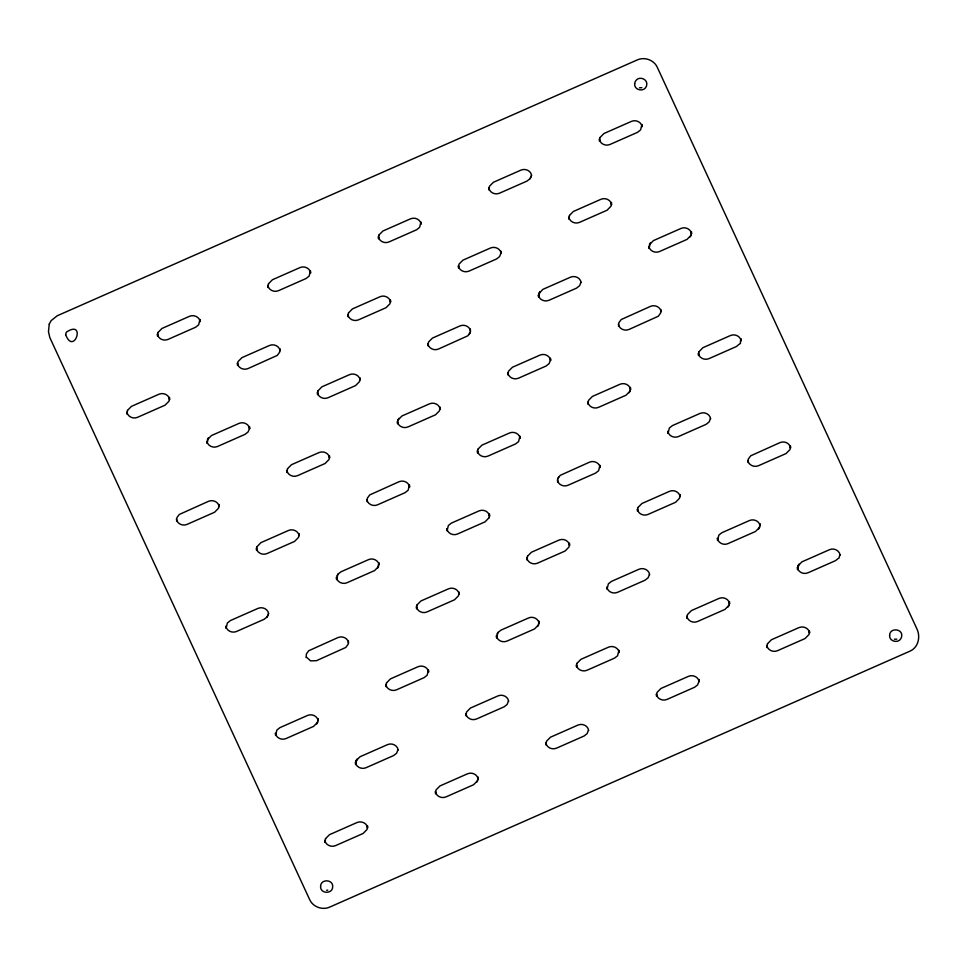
<?xml version="1.0" encoding="UTF-8"?>
<svg xmlns="http://www.w3.org/2000/svg" width="967" height="967" viewBox="0 0 967 967"><rect width="100%" height="100%" fill="white"/><g stroke="black" fill="none" stroke-linecap="round" stroke-linejoin="round"><path stroke-width="1.45" d="M377.601 568.258L378.931 562.782L379.161 565.006C378.448 560.28 372.791 557.645 368.572 559.615L340.952 571.799L337.87 574.253L336.589 579.608L336.371 577.384C337.012 582.025 342.511 584.697 346.948 582.763L374.58 570.578L378.617 566.42M397.993 749.691L396.603 753.245L393.593 755.565L365.973 767.75C361.525 769.672 356.013 767.012 355.373 762.371L355.602 764.595L356.932 759.107L356.001 760.799M690.994 235.38L691.393 231.584L691.623 233.821C690.909 229.082 685.252 226.471 681.034 228.43L653.414 240.614L649.377 244.784L650.392 242.935L649.05 248.422L648.833 246.198C649.473 250.852 654.985 253.499 659.421 251.577L687.041 239.393L691.079 235.235L690.112 236.939M839.948 554.756C837.857 560.413 841.314 555.687 835.548 560.642L807.928 572.815C803.48 574.736 797.98 572.077 797.34 567.436L797.557 569.66L798.899 564.172L797.956 565.864M397.981 420.004L397.582 423.788L397.352 421.564C397.993 426.217 403.493 428.865 407.941 426.955L435.573 414.77L439.526 410.757L439.925 406.962L440.142 409.186C439.502 404.544 434.014 401.885 429.566 403.807L401.934 415.991L397.896 420.162L398.924 418.324M508.485 700.954L507.095 704.508L504.073 706.841L476.453 719.025C472.017 720.935 466.505 718.276 465.876 713.634L466.094 715.858L466.493 712.075L470.445 708.049L498.065 695.877C502.502 693.943 508.013 696.603 508.654 701.256M588.492 730.109L587.078 733.675L584.08 736.008L556.448 748.192C551.988 750.102 546.5 747.455 545.859 742.801L546.089 745.037L546.488 741.242L550.441 737.229L578.061 725.032C582.521 723.123 588.009 725.782 588.661 730.436M649.473 574.313L648.144 577.746L645.062 580.188L617.442 592.372C613.005 594.294 607.481 591.647 606.853 586.993L607.071 589.217L608.352 583.85L611.434 581.409L639.054 569.225C643.49 567.303 649.002 569.962 649.643 574.616M157.996 332.479L157.597 336.274L157.367 334.05C158.008 338.704 163.52 341.363 167.956 339.441L195.588 327.257L198.658 324.803L199.927 319.448L200.157 321.673C199.516 317.019 194.004 314.36 189.58 316.282L161.948 328.466L157.911 332.636M599.951 137.556L599.552 141.339L599.322 139.115C599.975 143.769 605.475 146.428 609.923 144.506L637.543 132.322L640.613 129.868L641.895 124.513L642.112 126.737C641.472 122.084 635.972 119.424 631.536 121.346L603.916 133.531L599.866 137.701M630.001 391.2L630.411 387.404L630.629 389.641C629.988 384.987 624.501 382.328 620.04 384.237L592.42 396.422L588.468 400.447L588.069 404.23L587.839 402.006C588.48 406.66 593.98 409.307 598.428 407.397L626.048 395.201L630.085 391.043L629.13 392.759M257.004 546.645L256.593 550.441L256.376 548.204C257.004 552.858 262.516 555.517 266.965 553.595L294.584 541.411L298.537 537.398L298.936 533.603L299.166 535.839C298.525 531.185 293.025 528.526 288.577 530.436L260.957 542.62L256.92 546.802M268.5 613.429L267.17 616.873L264.088 619.315L236.468 631.499C232.032 633.433 226.52 630.762 225.867 626.12L226.097 628.345L227.378 622.99L230.46 620.536L258.08 608.352C262.516 606.43 268.04 609.077 268.669 613.743M317.539 722.373L317.938 718.59L318.167 720.826C317.539 716.16 312.015 713.501 307.579 715.435L279.971 727.619L276.876 730.061L275.607 735.428L275.377 733.191C276.03 737.845 281.542 740.504 285.966 738.583L313.586 726.398L317.623 722.228L316.668 723.945M581.131 282.557C580.49 277.892 574.978 275.244 570.542 277.166L542.922 289.351L538.885 293.521L539.9 291.671L538.559 297.159L538.341 294.923C538.982 299.589 544.481 302.236 548.918 300.314L576.55 288.13L579.632 285.676L580.962 282.243M489.024 517.828L489.423 514.045L489.653 516.269C489 511.616 483.5 508.956 479.064 510.89L451.432 523.074L448.362 525.516L447.08 530.871L446.863 528.647C447.503 533.3 453.003 535.96 457.439 534.038L485.071 521.842L489.109 517.683M496.99 634.171L497.92 632.466L496.591 637.954L496.361 635.73C497.002 640.384 502.502 643.043 506.95 641.109L534.57 628.925L538.607 624.767L537.652 626.483M557.343 479.91C557.983 484.576 563.495 487.223 567.931 485.301L595.563 473.117L598.646 470.675L599.915 465.308L600.144 467.532C599.492 462.879 593.992 460.232 589.556 462.153L560.219 475.353L557.971 478.351L557.572 482.146M538.522 624.912L538.921 621.116L539.151 623.352C538.438 618.626 532.781 615.991 528.562 617.961L500.942 630.146L497.86 632.587M698.96 351.71L698.561 355.505L698.331 353.269C698.972 357.923 704.472 360.582 708.92 358.66L736.54 346.476C742.753 340.686 739.296 346.754 740.903 338.668L741.121 340.904C740.48 336.25 734.98 333.591 730.532 335.501L702.912 347.685L698.875 351.867M710.624 418.808C709.996 414.142 704.472 411.495 700.035 413.417L672.416 425.601L669.333 428.055L668.052 433.409L667.834 431.185C668.487 435.827 673.999 438.498 678.423 436.564L706.043 424.38L709.125 421.938L710.455 418.493M759.506 527.438L759.893 523.655L760.122 525.891C759.494 521.225 753.982 518.566 749.546 520.5L721.926 532.684L718.832 535.126L717.562 540.493L717.333 538.256C718.046 542.995 723.715 545.618 727.933 543.647L755.541 531.463L759.578 527.293L758.624 529.009M530.992 177.034L530.061 178.726L531.463 175.16M729.009 605.354L729.408 601.559L729.638 603.795C728.997 599.129 723.497 596.482 719.049 598.404L691.429 610.588L687.464 614.601L687.066 618.397L686.848 616.16C687.489 620.814 692.988 623.473 697.437 621.551L725.057 609.367L729.094 605.197L728.139 606.925M477.613 780.574L477.94 776.936L478.169 779.172C477.517 774.507 472.029 771.859 467.581 773.769L439.949 785.953L435.996 789.979L435.597 793.762L435.368 791.538C436.02 796.192 441.496 798.839 445.956 796.929L473.588 784.745L477.613 780.574L476.658 782.291M470.639 331.282C469.998 326.628 464.486 323.981 460.05 325.903L432.43 338.087L428.478 342.1L428.067 345.896L427.837 343.66C428.55 348.398 434.219 351.009 438.438 349.051L467.774 335.839L470.095 332.696L470.409 329.058M336.987 575.824L337.87 574.253M557.971 478.351L558.853 476.779M267.11 616.994L268.125 615.157M469.08 334.534L470.095 332.696M355.916 760.956L359.966 756.786L387.586 744.602C392.022 742.68 397.522 745.339 398.162 749.993M797.884 566.021L801.921 561.851L829.541 549.667C833.772 547.709 839.404 550.332 840.13 555.058M530.134 178.605L527.051 181.059L499.419 193.243C494.971 195.153 489.483 192.493 488.831 187.852L489.06 190.076L489.459 186.28L493.412 182.267L521.044 170.083C525.48 168.161 530.98 170.821 531.632 175.474M641.858 87.695L639.501 87.779M896.796 639.151L894.427 639.223M327.777 890.136L326.592 890.293M306.43 657.125L310.588 660.872L316.463 660.679L345.787 647.455L348.108 644.324L348.434 640.674M618.324 324.102C618.977 328.756 624.477 331.403 628.925 329.493L658.249 316.269L660.57 313.139L660.896 309.5M280.152 350.852C279.511 346.198 274.012 343.539 269.563 345.449L241.943 357.645L237.991 361.658L237.592 365.453L237.362 363.229C238.015 367.871 243.491 370.518 247.951 368.608L277.287 355.397L279.608 352.254L279.934 348.628M348.664 642.91C348.011 638.256 342.511 635.609 338.075 637.519L308.751 650.743L306.418 653.885L306.104 657.524M176.369 519.037C177.021 523.691 182.521 526.338 186.969 524.428L214.589 512.244L218.542 508.219L218.941 504.436L219.158 506.66C218.53 502.006 213.042 499.359 208.582 501.281L179.258 514.48L176.925 517.623L176.598 521.261M747.829 460.352C748.482 465.018 753.982 467.653 758.43 465.743L786.05 453.559L790.003 449.534L790.39 445.739L790.619 447.975C789.966 443.321 784.479 440.674 780.043 442.584L750.706 455.808L748.385 458.95L748.059 462.589M661.126 311.725C660.497 307.071 654.997 304.424 650.537 306.346L621.213 319.545L618.88 322.688L618.554 326.326M366.868 499.468C367.496 504.133 373.008 506.781 377.456 504.859L405.064 492.674L408.159 490.221L409.428 484.878L409.645 487.102C409.017 482.448 403.505 479.789 399.057 481.711L369.732 494.923L367.412 498.065L367.097 501.704M65.659 334.715C74.084 356.279 86.305 319.195 66.578 331.995A6.346 6.165 -5.8 0 0 65.853 333.579L65.659 334.715M320.597 886.183C319.811 893.798 332.443 894.523 332.684 886.932C333.482 879.317 320.851 878.592 320.597 886.183M634.678 83.742C633.977 90.028 643.623 92.397 646.161 86.716A6.346 6.165 -5.8 0 0 646.705 85.072C648.047 78.871 638.655 75.607 635.597 81.023A6.346 6.165 -5.8 0 0 634.872 82.606L634.678 83.742M889.616 635.198C888.915 641.484 898.561 643.853 901.087 638.172A6.358 6.177 -5.8 0 0 901.643 636.528C903.226 628.635 889.906 627.245 889.616 635.198M287.489 468.741L287.09 472.525L286.861 470.3C287.513 474.954 293.001 477.601 297.449 475.691L325.081 463.507L329.034 459.494L329.433 455.699L329.662 457.923C329.01 453.281 323.534 450.622 319.074 452.544L291.442 464.728L287.489 468.741M527.474 556.255L527.075 560.05L526.846 557.826C527.498 562.48 533.01 565.115 537.434 563.205L565.066 551.033L569.019 547.008L569.418 543.212L569.648 545.436C569.007 540.783 563.495 538.148 559.047 540.057L531.427 552.242L527.474 556.255M576.973 663.338L576.574 667.133L576.344 664.897C576.997 669.551 582.497 672.21 586.945 670.288L614.565 658.104L617.587 655.771L618.916 650.295L619.146 652.52C618.505 647.866 612.993 645.219 608.557 647.141L580.937 659.325L576.973 663.338M127.499 410.395L127.1 414.19L126.87 411.966C127.584 416.704 133.241 419.291 137.471 417.345L165.079 405.161L169.044 401.148L169.43 397.364L169.66 399.589C169.032 394.923 163.52 392.288 159.071 394.185L131.452 406.37L127.499 410.395M378.967 235.017L378.568 238.813L378.339 236.589C378.991 241.23 384.491 243.889 388.939 241.968L416.559 229.795L419.642 227.342L420.911 221.975L421.141 224.211C420.5 219.545 414.988 216.898 410.552 218.82L382.92 231.004L378.967 235.017M325.504 838.715L325.105 842.499L324.876 840.275C325.528 844.928 331.016 847.576 335.476 845.666L363.096 833.481L367.049 829.456L367.448 825.673L367.678 827.909C367.049 823.243 361.537 820.608 357.077 822.506L329.469 834.69L325.504 838.715M500.966 253.064L499.564 256.63L496.555 258.963L468.935 271.147C464.474 273.045 458.974 270.422 458.346 265.756L458.576 267.992L458.974 264.184L462.927 260.171L490.547 247.987C494.983 246.077 500.495 248.724 501.148 253.378L500.918 251.154L500.966 253.064M416.982 604.991L416.596 608.787L416.366 606.551C417.067 611.301 422.736 613.888 426.955 611.942L454.575 599.758L458.527 595.745L458.926 591.949L459.144 594.173C458.515 589.519 453.003 586.872 448.567 588.794L420.947 600.966L416.982 604.991M569.454 215.46L569.055 219.255L568.826 217.031C569.478 221.673 574.978 224.32 579.426 222.41L607.046 210.226L610.999 206.213L611.398 202.429L611.615 204.653C610.987 199.988 605.475 197.353 601.027 199.25L573.419 211.435L569.454 215.46M550.465 360.147L549.135 363.592L546.065 366.034L518.433 378.218C513.985 380.128 508.473 377.493 507.844 372.827L508.074 375.051L508.473 371.268L512.425 367.255L540.057 355.07C544.506 353.16 549.993 355.808 550.646 360.461L550.416 358.225L550.465 360.147M698.972 681.384L697.57 684.95L694.572 687.271L666.94 699.455C662.48 701.365 656.992 698.73 656.351 694.076L656.581 696.3L656.98 692.505L660.932 688.492L688.552 676.308C693.001 674.398 698.5 677.045 699.153 681.699L698.923 679.475L698.972 681.384M767.46 643.78L767.061 647.564L766.831 645.34C767.484 649.993 772.971 652.64 777.432 650.731L805.052 638.546L809.004 634.521L809.403 630.738L809.633 632.974C809.004 628.308 803.492 625.673 799.044 627.571L771.424 639.755L767.46 643.78M268.475 283.754L268.089 287.537L267.859 285.313C268.5 289.967 273.999 292.626 278.448 290.704L306.068 278.52L309.162 276.066L310.419 270.712L310.649 272.948C310.008 268.282 304.496 265.623 300.06 267.557L272.44 279.741L268.475 283.754M249.486 428.454L248.156 431.874L245.086 434.328L217.454 446.512C213.03 448.434 207.506 445.787 206.865 441.133L207.095 443.357L208.437 437.87L207.409 439.719L211.459 435.549L239.079 423.365C243.515 421.443 249.015 424.102 249.667 428.756L249.438 426.52L249.486 428.454M386.498 682.907L386.099 686.691L385.869 684.455C386.522 689.108 392.022 691.78 396.458 689.846L424.078 677.662L427.16 675.208L428.441 669.853L428.659 672.089C428.018 667.435 422.506 664.764 418.082 666.698L390.45 678.882L386.498 682.907M477.976 449.184L477.577 452.967L477.347 450.743C477.988 455.397 483.488 458.044 487.936 456.122L515.556 443.938L518.578 441.617L519.92 436.141L520.149 438.365C519.509 433.712 513.997 431.064 509.549 432.974L481.929 445.158L477.976 449.184M49.257 324.078L48.471 331.657L49.825 337.556L309.718 899.721C313.042 907.022 322.398 910.394 329.687 907.106L909.754 651.25C918.13 647.793 920.62 637.265 917.175 629.457L657.282 67.291C653.97 59.978 644.602 56.606 637.313 59.906L57.246 315.762L51.203 320.56L49.257 324.078M317.986 390.837L317.587 394.621L317.369 392.397C317.998 397.05 323.51 399.697 327.946 397.775L355.566 385.591L359.531 381.578L359.917 377.795L360.147 380.019C359.519 375.365 353.995 372.706 349.558 374.64L321.938 386.812L317.986 390.837M348.483 312.921L348.084 316.717L347.854 314.493C348.495 319.146 353.982 321.781 358.443 319.884L386.063 307.699L390.027 303.674L390.426 299.891L390.644 302.115C389.931 297.377 384.286 294.766 380.055 296.724L352.435 308.908L348.483 312.921M637.966 507.518L637.567 511.313L637.35 509.089C637.99 513.743 643.49 516.39 647.926 514.48L675.558 502.296L679.511 498.271L679.91 494.475L680.127 496.7C679.414 491.973 673.769 489.375 669.551 491.321L641.919 503.505L637.966 507.518"/></g></svg>
